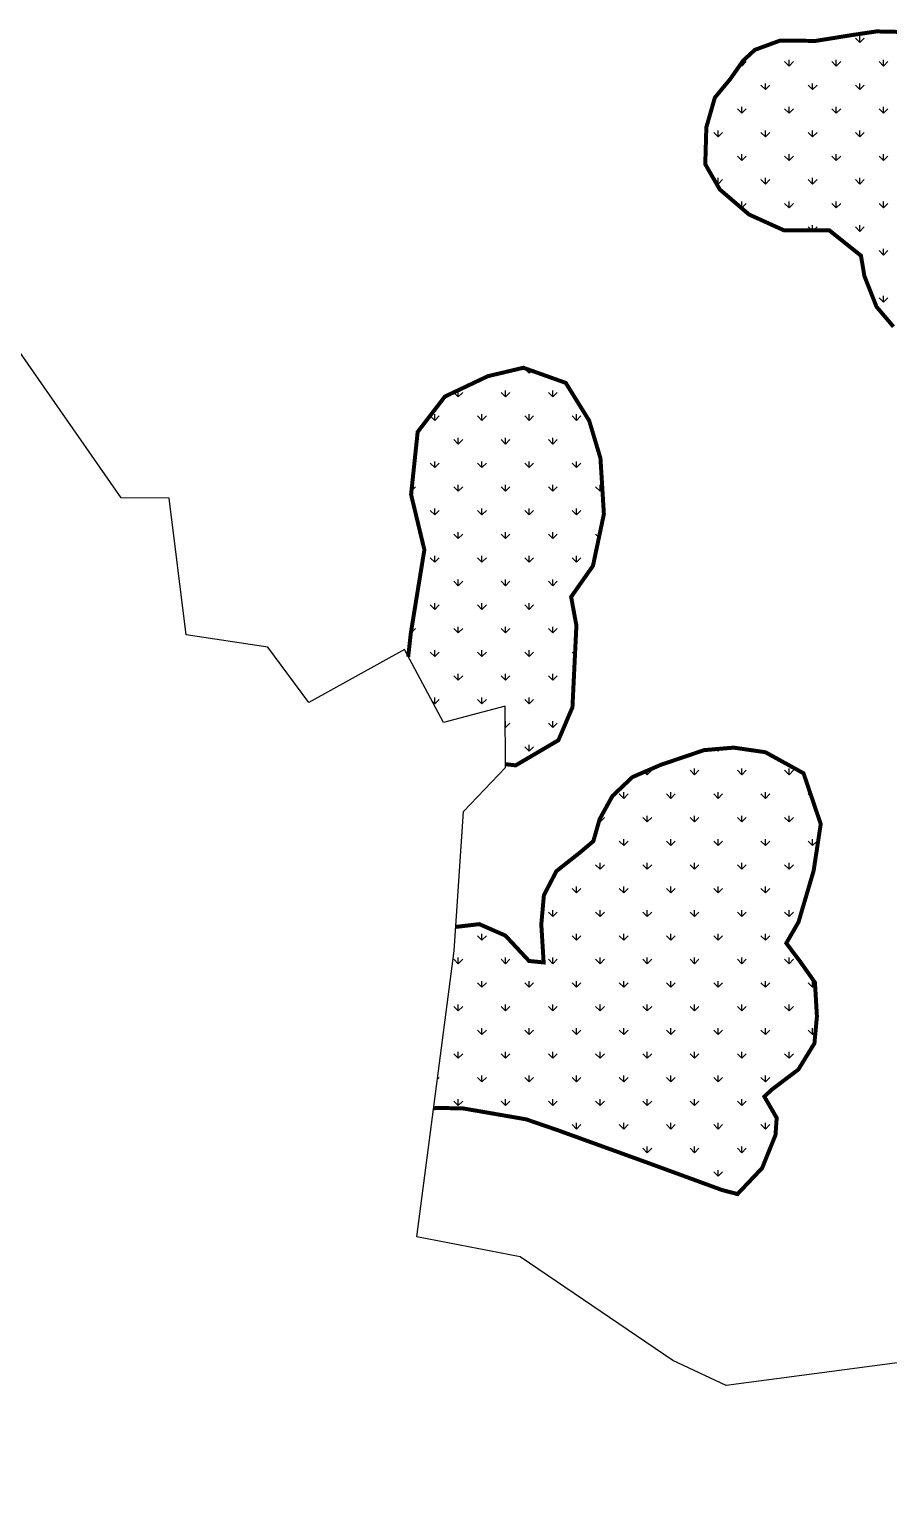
# Model space of a CAD drawing. Header units: metres. Extents: x 328606 to 333715, y 1800923 to 1805912.
# Drawn here: x 330327 to 330980, y 1800923 to 1802042 of the extents above; entities that cross this region are included whole.
import ezdxf

# ---------------------------------------------------------------- set-up
doc = ezdxf.new("R2010")
doc.units = ezdxf.units.M
doc.layers.add('MANGROOVES', color=112, linetype='Continuous')

msp = doc.modelspace()

# ---------------------------------------------------------------- linework, layer by layer
at = {"color": 3}
msp.add_lwpolyline([(332077.5, 1800922.7), (331408.6, 1800965.1), (331168.7, 1801052.2), (330856.6, 1801010.9), (330816.1, 1801030), (330700, 1801108.8), (330621.4, 1801123.9), (330649.9, 1801341.4), (330656.9, 1801447.4), (330689, 1801480.8), (330688.6, 1801527.4), (330641.8, 1801515), (330612, 1801570.4), (330539.3, 1801530.2), (330508.1, 1801572.2), (330446.1, 1801581.7), (330433.1, 1801685.6), (330396.6, 1801685.9), (330305.7, 1801816.6)], dxfattribs=at)
at = {"layer": 'MANGROOVES', "linetype": 'Continuous'}
for p, q in [((330958.4, 1802032.1), (330955, 1802035.4)), ((330958.4, 1802032.1), (330958.4, 1802036.8)), ((330958.4, 1802032.1), (330961.7, 1802035.4)), ((330922.4, 1802032.1), (330921.3, 1802033.2)), ((330922.4, 1802032.1), (330922.4, 1802033.2)), ((330922.4, 1802032.1), (330923.6, 1802033.2)), ((330868.6, 1802014.1), (330867.5, 1802015.2)), ((330868.6, 1802014.1), (330871.9, 1802017.5)), ((330868.6, 1802014.1), (330868.6, 1802016.7)), ((330904.5, 1802014.1), (330901.1, 1802017.5)), ((330904.5, 1802014.1), (330904.5, 1802018.9)), ((330904.5, 1802014.1), (330907.8, 1802017.5)), ((330940.4, 1802014.1), (330937, 1802017.5)), ((330940.4, 1802014.1), (330940.4, 1802018.9)), ((330940.4, 1802014.1), (330943.8, 1802017.5)), ((330976.3, 1802014.1), (330973, 1802017.5)), ((330976.3, 1802014.1), (330976.3, 1802018.9)), ((330976.3, 1802014.1), (330979.7, 1802017.5)), ((330886.5, 1801996.2), (330886.5, 1802000.9)), ((330922.4, 1801996.2), (330922.4, 1802000.9)), ((330958.4, 1801996.2), (330958.4, 1802000.9)), ((330886.5, 1801996.2), (330883.1, 1801999.5)), ((330886.5, 1801996.2), (330889.9, 1801999.5)), ((330922.4, 1801996.2), (330919.1, 1801999.5)), ((330922.4, 1801996.2), (330925.8, 1801999.5)), ((330958.4, 1801996.2), (330955, 1801999.5)), ((330958.4, 1801996.2), (330961.7, 1801999.5)), ((330868.6, 1801978.2), (330865.2, 1801981.6)), ((330868.6, 1801978.2), (330868.6, 1801983)), ((330868.6, 1801978.2), (330871.9, 1801981.6)), ((330904.5, 1801978.2), (330901.1, 1801981.6)), ((330904.5, 1801978.2), (330904.5, 1801983)), ((330904.5, 1801978.2), (330907.8, 1801981.6)), ((330940.4, 1801978.2), (330937, 1801981.6)), ((330940.4, 1801978.2), (330940.4, 1801983)), ((330940.4, 1801978.2), (330943.8, 1801981.6)), ((330976.3, 1801978.2), (330973, 1801981.6)), ((330976.3, 1801978.2), (330976.3, 1801983)), ((330976.3, 1801978.2), (330979.7, 1801981.6)), ((330850.6, 1801960.2), (330847.2, 1801963.6)), ((330850.6, 1801960.2), (330850.6, 1801965)), ((330850.6, 1801960.2), (330854, 1801963.6)), ((330886.5, 1801960.2), (330883.1, 1801963.6)), ((330886.5, 1801960.2), (330886.5, 1801965)), ((330886.5, 1801960.2), (330889.9, 1801963.6)), ((330922.4, 1801960.2), (330919.1, 1801963.6)), ((330922.4, 1801960.2), (330922.4, 1801965)), ((330922.4, 1801960.2), (330925.8, 1801963.6)), ((330958.4, 1801960.2), (330955, 1801963.6)), ((330958.4, 1801960.2), (330958.4, 1801965)), ((330958.4, 1801960.2), (330961.7, 1801963.6)), ((330868.6, 1801942.3), (330865.2, 1801945.6)), ((330868.6, 1801942.3), (330868.6, 1801947)), ((330868.6, 1801942.3), (330871.9, 1801945.6)), ((330904.5, 1801942.3), (330901.1, 1801945.6)), ((330904.5, 1801942.3), (330904.5, 1801947)), ((330904.5, 1801942.3), (330907.8, 1801945.6)), ((330940.4, 1801942.3), (330937, 1801945.6)), ((330940.4, 1801942.3), (330940.4, 1801947)), ((330940.4, 1801942.3), (330943.8, 1801945.6)), ((330976.3, 1801942.3), (330973, 1801945.6)), ((330976.3, 1801942.3), (330976.3, 1801947)), ((330976.3, 1801942.3), (330979.7, 1801945.6)), ((330850.6, 1801924.3), (330848, 1801926.9)), ((330850.6, 1801924.3), (330850.6, 1801929.1)), ((330850.6, 1801924.3), (330854, 1801927.7)), ((330886.5, 1801924.3), (330883.1, 1801927.7)), ((330886.5, 1801924.3), (330886.5, 1801929.1)), ((330886.5, 1801924.3), (330889.9, 1801927.7)), ((330922.4, 1801924.3), (330919.1, 1801927.7)), ((330922.4, 1801924.3), (330922.4, 1801929.1)), ((330922.4, 1801924.3), (330925.8, 1801927.7)), ((330958.4, 1801924.3), (330955, 1801927.7)), ((330958.4, 1801924.3), (330958.4, 1801929.1)), ((330958.4, 1801924.3), (330961.7, 1801927.7)), ((330868.6, 1801906.4), (330868.6, 1801911.1)), ((330904.5, 1801906.4), (330904.5, 1801911.1)), ((330940.4, 1801906.4), (330940.4, 1801911.1)), ((330976.3, 1801906.4), (330976.3, 1801911.1)), ((330868.6, 1801906.4), (330865.2, 1801909.7)), ((330868.6, 1801906.4), (330871.9, 1801909.7)), ((330904.5, 1801906.4), (330901.1, 1801909.7)), ((330904.5, 1801906.4), (330907.8, 1801909.7)), ((330940.4, 1801906.4), (330937, 1801909.7)), ((330940.4, 1801906.4), (330943.8, 1801909.7)), ((330976.3, 1801906.4), (330973, 1801909.7)), ((330976.3, 1801906.4), (330979.7, 1801909.7)), ((330921.8, 1801889.1), (330919.1, 1801891.8)), ((330922.4, 1801889.1), (330922.4, 1801893.2)), ((330923.1, 1801889.1), (330925.8, 1801891.8)), ((330958.4, 1801888.4), (330955, 1801891.8)), ((330958.4, 1801888.4), (330958.4, 1801893.2)), ((330958.4, 1801888.4), (330961.7, 1801891.8)), ((330976.3, 1801870.4), (330973, 1801873.8)), ((330976.3, 1801870.4), (330976.3, 1801875.2)), ((330976.3, 1801870.4), (330979.7, 1801873.8)), ((330961.5, 1801855.7), (330961.7, 1801855.8)), ((330976.3, 1801834.5), (330973, 1801837.9)), ((330976.3, 1801834.5), (330976.3, 1801839.3)), ((330976.3, 1801834.5), (330979.7, 1801837.9)), ((330706.9, 1801780.6), (330703.5, 1801784)), ((330706.9, 1801780.6), (330706.9, 1801783.1)), ((330706.9, 1801780.6), (330708.7, 1801782.4)), ((330653, 1801762.7), (330649.7, 1801766)), ((330653, 1801762.7), (330653, 1801767.4)), ((330653, 1801762.7), (330656.4, 1801766)), ((330689, 1801762.7), (330685.6, 1801766)), ((330689, 1801762.7), (330689, 1801767.4)), ((330689, 1801762.7), (330692.3, 1801766)), ((330724.9, 1801762.7), (330721.5, 1801766)), ((330724.9, 1801762.7), (330724.9, 1801767.4)), ((330724.9, 1801762.7), (330728.2, 1801766)), ((330635.1, 1801744.7), (330631.7, 1801748.1)), ((330635.1, 1801744.7), (330635.1, 1801749.5)), ((330635.1, 1801744.7), (330638.4, 1801748.1)), ((330671, 1801744.7), (330667.6, 1801748.1)), ((330671, 1801744.7), (330671, 1801749.5)), ((330671, 1801744.7), (330674.4, 1801748.1)), ((330706.9, 1801744.7), (330703.5, 1801748.1)), ((330706.9, 1801744.7), (330706.9, 1801749.5)), ((330706.9, 1801744.7), (330710.3, 1801748.1)), ((330742.8, 1801744.7), (330739.5, 1801748.1)), ((330742.8, 1801744.7), (330742.8, 1801749.5)), ((330742.8, 1801744.7), (330746.2, 1801748.1)), ((330653, 1801726.7), (330653, 1801731.5)), ((330689, 1801726.7), (330689, 1801731.5)), ((330724.9, 1801726.7), (330724.9, 1801731.5)), ((330653, 1801726.7), (330649.7, 1801730.1)), ((330653, 1801726.7), (330656.4, 1801730.1)), ((330689, 1801726.7), (330685.6, 1801730.1)), ((330689, 1801726.7), (330692.3, 1801730.1)), ((330724.9, 1801726.7), (330721.5, 1801730.1)), ((330724.9, 1801726.7), (330728.2, 1801730.1)), ((330635.1, 1801708.8), (330631.7, 1801712.2)), ((330635.1, 1801708.8), (330635.1, 1801713.5)), ((330635.1, 1801708.8), (330638.4, 1801712.2)), ((330671, 1801708.8), (330667.6, 1801712.2)), ((330671, 1801708.8), (330671, 1801713.5)), ((330671, 1801708.8), (330674.4, 1801712.2)), ((330706.9, 1801708.8), (330703.5, 1801712.2)), ((330706.9, 1801708.8), (330706.9, 1801713.5)), ((330706.9, 1801708.8), (330710.3, 1801712.2)), ((330742.8, 1801708.8), (330739.5, 1801712.2)), ((330742.8, 1801708.8), (330742.8, 1801713.5)), ((330742.8, 1801708.8), (330746.2, 1801712.2)), ((330617.4, 1801691.1), (330620.5, 1801694.2)), ((330653, 1801690.8), (330649.7, 1801694.2)), ((330653, 1801690.8), (330653, 1801695.6)), ((330653, 1801690.8), (330656.4, 1801694.2)), ((330689, 1801690.8), (330685.6, 1801694.2)), ((330689, 1801690.8), (330689, 1801695.6)), ((330689, 1801690.8), (330692.3, 1801694.2)), ((330724.9, 1801690.8), (330721.5, 1801694.2)), ((330724.9, 1801690.8), (330724.9, 1801695.6)), ((330724.9, 1801690.8), (330728.2, 1801694.2)), ((330760.8, 1801690.8), (330757.4, 1801694.2)), ((330760.8, 1801690.8), (330760.8, 1801695.6)), ((330760.8, 1801690.8), (330762.5, 1801692.6)), ((330635.1, 1801672.9), (330631.7, 1801676.2)), ((330635.1, 1801672.9), (330635.1, 1801677.6)), ((330635.1, 1801672.9), (330638.4, 1801676.2)), ((330671, 1801672.9), (330667.6, 1801676.2)), ((330671, 1801672.9), (330671, 1801677.6)), ((330671, 1801672.9), (330674.4, 1801676.2)), ((330706.9, 1801672.9), (330703.5, 1801676.2)), ((330706.9, 1801672.9), (330706.9, 1801677.6)), ((330706.9, 1801672.9), (330710.3, 1801676.2)), ((330742.8, 1801672.9), (330739.5, 1801676.2)), ((330742.8, 1801672.9), (330742.8, 1801677.6)), ((330742.8, 1801672.9), (330746.2, 1801676.2)), ((330653, 1801654.9), (330649.7, 1801658.3)), ((330653, 1801654.9), (330653, 1801659.7)), ((330653, 1801654.9), (330656.4, 1801658.3)), ((330689, 1801654.9), (330685.6, 1801658.3)), ((330689, 1801654.9), (330689, 1801659.7)), ((330689, 1801654.9), (330692.3, 1801658.3)), ((330724.9, 1801654.9), (330721.5, 1801658.3)), ((330724.9, 1801654.9), (330724.9, 1801659.7)), ((330724.9, 1801654.9), (330728.2, 1801658.3)), ((330760, 1801655.7), (330757.4, 1801658.3)), ((330760.8, 1801659.6), (330760.8, 1801659.7)), ((330635.1, 1801636.9), (330635.1, 1801641.7)), ((330671, 1801636.9), (330671, 1801641.7)), ((330706.9, 1801636.9), (330706.9, 1801641.7)), ((330742.8, 1801636.9), (330742.8, 1801641.7)), ((330635.1, 1801636.9), (330631.7, 1801640.3)), ((330635.1, 1801636.9), (330638.4, 1801640.3)), ((330671, 1801636.9), (330667.6, 1801640.3)), ((330671, 1801636.9), (330674.4, 1801640.3)), ((330706.9, 1801636.9), (330703.5, 1801640.3)), ((330706.9, 1801636.9), (330710.3, 1801640.3)), ((330742.8, 1801636.9), (330739.5, 1801640.3)), ((330742.8, 1801636.9), (330746.2, 1801640.3)), ((330653, 1801619), (330649.7, 1801622.4)), ((330653, 1801619), (330653, 1801623.7)), ((330653, 1801619), (330656.4, 1801622.4)), ((330689, 1801619), (330685.6, 1801622.4)), ((330689, 1801619), (330689, 1801623.7)), ((330689, 1801619), (330692.3, 1801622.4)), ((330724.9, 1801619), (330721.5, 1801622.4)), ((330724.9, 1801619), (330724.9, 1801623.7)), ((330724.9, 1801619), (330728.2, 1801622.4)), ((330635.1, 1801601), (330631.7, 1801604.4)), ((330635.1, 1801601), (330635.1, 1801605.8)), ((330635.1, 1801601), (330638.4, 1801604.4)), ((330671, 1801601), (330667.6, 1801604.4)), ((330671, 1801601), (330671, 1801605.8)), ((330671, 1801601), (330674.4, 1801604.4)), ((330706.9, 1801601), (330703.5, 1801604.4)), ((330706.9, 1801601), (330706.9, 1801605.8)), ((330706.9, 1801601), (330710.3, 1801604.4)), ((330740.1, 1801603.8), (330739.5, 1801604.4)), ((330617.1, 1801583.1), (330620.5, 1801586.4)), ((330653, 1801583.1), (330649.7, 1801586.4)), ((330653, 1801583.1), (330653, 1801587.8)), ((330653, 1801583.1), (330656.4, 1801586.4)), ((330689, 1801583.1), (330685.6, 1801586.4)), ((330689, 1801583.1), (330689, 1801587.8)), ((330689, 1801583.1), (330692.3, 1801586.4)), ((330724.9, 1801583.1), (330721.5, 1801586.4)), ((330724.9, 1801583.1), (330724.9, 1801587.8)), ((330724.9, 1801583.1), (330728.2, 1801586.4)), ((330617.1, 1801583.1), (330616.9, 1801583.2)), ((330617.1, 1801583.1), (330617.1, 1801584.3)), ((330635.1, 1801565.1), (330631.7, 1801568.5)), ((330635.1, 1801565.1), (330635.1, 1801569.9)), ((330635.1, 1801565.1), (330638.4, 1801568.5)), ((330671, 1801565.1), (330667.6, 1801568.5)), ((330671, 1801565.1), (330671, 1801569.9)), ((330671, 1801565.1), (330674.4, 1801568.5)), ((330706.9, 1801565.1), (330703.5, 1801568.5)), ((330706.9, 1801565.1), (330706.9, 1801569.9)), ((330706.9, 1801565.1), (330710.3, 1801568.5)), ((330741.8, 1801566.2), (330739.5, 1801568.5)), ((330653, 1801547.1), (330649.7, 1801550.5)), ((330653, 1801547.1), (330653, 1801551.9)), ((330653, 1801547.1), (330656.4, 1801550.5)), ((330689, 1801547.1), (330685.6, 1801550.5)), ((330689, 1801547.1), (330689, 1801551.9)), ((330689, 1801547.1), (330692.3, 1801550.5)), ((330724.9, 1801547.1), (330721.5, 1801550.5)), ((330724.9, 1801547.1), (330724.9, 1801551.9)), ((330724.9, 1801547.1), (330728.2, 1801550.5)), ((330635.1, 1801529.2), (330633.1, 1801531.2)), ((330635.1, 1801529.2), (330635.1, 1801533.9)), ((330635.1, 1801529.2), (330638.4, 1801532.5)), ((330671, 1801529.2), (330667.6, 1801532.5)), ((330671, 1801529.2), (330671, 1801533.9)), ((330671, 1801529.2), (330674.4, 1801532.5)), ((330706.9, 1801529.2), (330703.5, 1801532.5)), ((330706.9, 1801529.2), (330706.9, 1801533.9)), ((330706.9, 1801529.2), (330710.3, 1801532.5)), ((330740.1, 1801531.9), (330739.5, 1801532.5)), ((330689, 1801511.2), (330688.7, 1801511.4)), ((330689, 1801511.2), (330689, 1801516)), ((330689, 1801511.2), (330692.3, 1801514.6)), ((330724.9, 1801511.2), (330721.5, 1801514.6)), ((330724.9, 1801511.2), (330724.9, 1801516)), ((330724.9, 1801511.2), (330728.2, 1801514.6)), ((330706.9, 1801493.3), (330703.5, 1801496.6)), ((330706.9, 1801493.3), (330706.9, 1801498)), ((330706.9, 1801493.3), (330710.3, 1801496.6)), ((330850.6, 1801493.3), (330849.1, 1801494.8)), ((330850.6, 1801493.3), (330852.4, 1801495.1)), ((330850.6, 1801493.3), (330850.6, 1801494.9)), ((330796.7, 1801475.3), (330794.6, 1801477.5)), ((330796.7, 1801475.3), (330800.1, 1801478.7)), ((330796.7, 1801475.3), (330796.7, 1801478.4)), ((330832.6, 1801475.3), (330829.3, 1801478.7)), ((330832.6, 1801475.3), (330832.6, 1801480.1)), ((330832.6, 1801475.3), (330836, 1801478.7)), ((330868.6, 1801475.3), (330865.2, 1801478.7)), ((330868.6, 1801475.3), (330868.6, 1801480.1)), ((330868.6, 1801475.3), (330871.9, 1801478.7)), ((330904.5, 1801475.3), (330901.1, 1801478.7)), ((330904.5, 1801475.3), (330904.5, 1801480.1)), ((330904.5, 1801475.3), (330907.8, 1801478.7)), ((330778.8, 1801457.3), (330775.4, 1801460.7)), ((330778.8, 1801457.3), (330778.8, 1801462.1)), ((330778.8, 1801457.3), (330782.1, 1801460.7)), ((330814.7, 1801457.3), (330811.3, 1801460.7)), ((330814.7, 1801457.3), (330814.7, 1801462.1)), ((330814.7, 1801457.3), (330818, 1801460.7)), ((330850.6, 1801457.3), (330847.2, 1801460.7)), ((330850.6, 1801457.3), (330850.6, 1801462.1)), ((330850.6, 1801457.3), (330854, 1801460.7)), ((330886.5, 1801457.3), (330883.1, 1801460.7)), ((330886.5, 1801457.3), (330886.5, 1801462.1)), ((330886.5, 1801457.3), (330889.9, 1801460.7)), ((330921.7, 1801458.1), (330919.1, 1801460.7)), ((330760.8, 1801439.4), (330764.2, 1801442.7)), ((330760.8, 1801439.4), (330760.8, 1801442.1)), ((330796.7, 1801439.4), (330793.3, 1801442.7)), ((330796.7, 1801439.4), (330796.7, 1801444.1)), ((330796.7, 1801439.4), (330800.1, 1801442.7)), ((330832.6, 1801439.4), (330829.3, 1801442.7)), ((330832.6, 1801439.4), (330832.6, 1801444.1)), ((330832.6, 1801439.4), (330836, 1801442.7)), ((330868.6, 1801439.4), (330865.2, 1801442.7)), ((330868.6, 1801439.4), (330868.6, 1801444.1)), ((330868.6, 1801439.4), (330871.9, 1801442.7)), ((330904.5, 1801439.4), (330901.1, 1801442.7)), ((330904.5, 1801439.4), (330904.5, 1801444.1)), ((330904.5, 1801439.4), (330907.8, 1801442.7)), ((330760.8, 1801439.4), (330760.1, 1801440.1)), ((330778.8, 1801421.4), (330775.4, 1801424.8)), ((330778.8, 1801421.4), (330778.8, 1801426.2)), ((330778.8, 1801421.4), (330782.1, 1801424.8)), ((330814.7, 1801421.4), (330811.3, 1801424.8)), ((330814.7, 1801421.4), (330814.7, 1801426.2)), ((330814.7, 1801421.4), (330818, 1801424.8)), ((330850.6, 1801421.4), (330847.2, 1801424.8)), ((330850.6, 1801421.4), (330850.6, 1801426.2)), ((330850.6, 1801421.4), (330854, 1801424.8)), ((330886.5, 1801421.4), (330883.1, 1801424.8)), ((330886.5, 1801421.4), (330886.5, 1801426.2)), ((330886.5, 1801421.4), (330889.9, 1801424.8)), ((330922.4, 1801421.4), (330919.1, 1801424.8)), ((330922.4, 1801421.4), (330922.4, 1801426.2)), ((330922.4, 1801421.4), (330925.8, 1801424.8)), ((330760.8, 1801403.5), (330757.4, 1801406.8)), ((330760.8, 1801403.5), (330760.8, 1801408.2)), ((330760.8, 1801403.5), (330764.2, 1801406.8)), ((330796.7, 1801403.5), (330793.3, 1801406.8)), ((330796.7, 1801403.5), (330796.7, 1801408.2)), ((330796.7, 1801403.5), (330800.1, 1801406.8)), ((330832.6, 1801403.5), (330829.3, 1801406.8)), ((330832.6, 1801403.5), (330832.6, 1801408.2)), ((330832.6, 1801403.5), (330836, 1801406.8)), ((330868.6, 1801403.5), (330865.2, 1801406.8)), ((330868.6, 1801403.5), (330868.6, 1801408.2)), ((330868.6, 1801403.5), (330871.9, 1801406.8)), ((330904.5, 1801403.5), (330901.1, 1801406.8)), ((330904.5, 1801403.5), (330904.5, 1801408.2)), ((330904.5, 1801403.5), (330907.8, 1801406.8)), ((330742.8, 1801385.5), (330739.5, 1801388.9)), ((330742.8, 1801385.5), (330742.8, 1801390.3)), ((330742.8, 1801385.5), (330746.2, 1801388.9)), ((330778.8, 1801385.5), (330775.4, 1801388.9)), ((330778.8, 1801385.5), (330778.8, 1801390.3)), ((330778.8, 1801385.5), (330782.1, 1801388.9)), ((330814.7, 1801385.5), (330811.3, 1801388.9)), ((330814.7, 1801385.5), (330814.7, 1801390.3)), ((330814.7, 1801385.5), (330818, 1801388.9)), ((330850.6, 1801385.5), (330847.2, 1801388.9)), ((330850.6, 1801385.5), (330850.6, 1801390.3)), ((330850.6, 1801385.5), (330854, 1801388.9)), ((330886.5, 1801385.5), (330883.1, 1801388.9)), ((330886.5, 1801385.5), (330886.5, 1801390.3)), ((330886.5, 1801385.5), (330889.9, 1801388.9)), ((330919.2, 1801388.7), (330919.1, 1801388.9)), ((330724.9, 1801367.5), (330721.5, 1801370.9)), ((330724.9, 1801367.5), (330724.9, 1801372.3)), ((330724.9, 1801367.5), (330728.2, 1801370.9)), ((330760.8, 1801367.5), (330757.4, 1801370.9)), ((330760.8, 1801367.5), (330760.8, 1801372.3)), ((330760.8, 1801367.5), (330764.2, 1801370.9)), ((330796.7, 1801367.5), (330793.3, 1801370.9)), ((330796.7, 1801367.5), (330796.7, 1801372.3)), ((330796.7, 1801367.5), (330800.1, 1801370.9)), ((330832.6, 1801367.5), (330829.3, 1801370.9)), ((330832.6, 1801367.5), (330832.6, 1801372.3)), ((330832.6, 1801367.5), (330836, 1801370.9)), ((330868.6, 1801367.5), (330865.2, 1801370.9)), ((330868.6, 1801367.5), (330868.6, 1801372.3)), ((330868.6, 1801367.5), (330871.9, 1801370.9)), ((330904.5, 1801367.5), (330901.1, 1801370.9)), ((330904.5, 1801367.5), (330904.5, 1801372.3)), ((330904.5, 1801367.5), (330907.8, 1801370.9)), ((330671, 1801349.6), (330667.6, 1801352.9)), ((330671, 1801349.6), (330671, 1801354.3)), ((330671, 1801349.6), (330674.4, 1801352.9)), ((330742.8, 1801349.6), (330739.5, 1801352.9)), ((330742.8, 1801349.6), (330742.8, 1801354.3)), ((330742.8, 1801349.6), (330746.2, 1801352.9)), ((330778.8, 1801349.6), (330775.4, 1801352.9)), ((330778.8, 1801349.6), (330778.8, 1801354.3)), ((330778.8, 1801349.6), (330782.1, 1801352.9)), ((330814.7, 1801349.6), (330811.3, 1801352.9)), ((330814.7, 1801349.6), (330814.7, 1801354.3)), ((330814.7, 1801349.6), (330818, 1801352.9)), ((330850.6, 1801349.6), (330847.2, 1801352.9)), ((330850.6, 1801349.6), (330850.6, 1801354.3)), ((330850.6, 1801349.6), (330854, 1801352.9)), ((330886.5, 1801349.6), (330883.1, 1801352.9)), ((330886.5, 1801349.6), (330886.5, 1801354.3)), ((330886.5, 1801349.6), (330889.9, 1801352.9)), ((330653, 1801331.6), (330649.7, 1801335)), ((330653, 1801331.6), (330653, 1801336.4)), ((330653, 1801331.6), (330656.4, 1801335)), ((330689, 1801331.6), (330685.6, 1801335)), ((330689, 1801331.6), (330689, 1801336.4)), ((330689, 1801331.6), (330692.3, 1801335)), ((330724.9, 1801331.6), (330721.5, 1801335)), ((330724.9, 1801331.6), (330724.9, 1801336.4)), ((330724.9, 1801331.6), (330728.2, 1801335)), ((330760.8, 1801331.6), (330757.4, 1801335)), ((330760.8, 1801331.6), (330760.8, 1801336.4)), ((330760.8, 1801331.6), (330764.2, 1801335)), ((330796.7, 1801331.6), (330793.3, 1801335)), ((330796.7, 1801331.6), (330796.7, 1801336.4)), ((330796.7, 1801331.6), (330800.1, 1801335)), ((330832.6, 1801331.6), (330829.3, 1801335)), ((330832.6, 1801331.6), (330832.6, 1801336.4)), ((330832.6, 1801331.6), (330836, 1801335)), ((330868.6, 1801331.6), (330865.2, 1801335)), ((330868.6, 1801331.6), (330868.6, 1801336.4)), ((330868.6, 1801331.6), (330871.9, 1801335)), ((330904.5, 1801331.6), (330901.1, 1801335)), ((330904.5, 1801331.6), (330904.5, 1801336.4)), ((330904.5, 1801331.6), (330907.8, 1801335)), ((330671, 1801313.7), (330667.6, 1801317)), ((330671, 1801313.7), (330671, 1801318.4)), ((330671, 1801313.7), (330674.4, 1801317)), ((330706.9, 1801313.7), (330703.5, 1801317)), ((330706.9, 1801313.7), (330706.9, 1801318.4)), ((330706.9, 1801313.7), (330710.3, 1801317)), ((330742.8, 1801313.7), (330739.5, 1801317)), ((330742.8, 1801313.7), (330742.8, 1801318.4)), ((330742.8, 1801313.7), (330746.2, 1801317)), ((330778.8, 1801313.7), (330775.4, 1801317)), ((330778.8, 1801313.7), (330778.8, 1801318.4)), ((330778.8, 1801313.7), (330782.1, 1801317)), ((330814.7, 1801313.7), (330811.3, 1801317)), ((330814.7, 1801313.7), (330814.7, 1801318.4)), ((330814.7, 1801313.7), (330818, 1801317)), ((330850.6, 1801313.7), (330847.2, 1801317)), ((330850.6, 1801313.7), (330850.6, 1801318.4)), ((330850.6, 1801313.7), (330854, 1801317)), ((330886.5, 1801313.7), (330883.1, 1801317)), ((330886.5, 1801313.7), (330886.5, 1801318.4)), ((330886.5, 1801313.7), (330889.9, 1801317)), ((330922.4, 1801313.7), (330919.1, 1801317)), ((330922.4, 1801313.7), (330922.4, 1801318.4)), ((330922.4, 1801313.7), (330924.3, 1801315.5)), ((330653, 1801295.7), (330649.7, 1801299.1)), ((330653, 1801295.7), (330653, 1801300.5)), ((330653, 1801295.7), (330656.4, 1801299.1)), ((330689, 1801295.7), (330685.6, 1801299.1)), ((330689, 1801295.7), (330689, 1801300.5)), ((330689, 1801295.7), (330692.3, 1801299.1)), ((330724.9, 1801295.7), (330721.5, 1801299.1)), ((330724.9, 1801295.7), (330724.9, 1801300.5)), ((330724.9, 1801295.7), (330728.2, 1801299.1)), ((330760.8, 1801295.7), (330757.4, 1801299.1)), ((330760.8, 1801295.7), (330760.8, 1801300.5)), ((330760.8, 1801295.7), (330764.2, 1801299.1)), ((330796.7, 1801295.7), (330793.3, 1801299.1)), ((330796.7, 1801295.7), (330796.7, 1801300.5)), ((330796.7, 1801295.7), (330800.1, 1801299.1)), ((330832.6, 1801295.7), (330829.3, 1801299.1)), ((330832.6, 1801295.7), (330832.6, 1801300.5)), ((330832.6, 1801295.7), (330836, 1801299.1)), ((330868.6, 1801295.7), (330865.2, 1801299.1)), ((330868.6, 1801295.7), (330868.6, 1801300.5)), ((330868.6, 1801295.7), (330871.9, 1801299.1)), ((330904.5, 1801295.7), (330901.1, 1801299.1)), ((330904.5, 1801295.7), (330904.5, 1801300.5)), ((330904.5, 1801295.7), (330907.8, 1801299.1)), ((330671, 1801277.7), (330667.6, 1801281.1)), ((330671, 1801277.7), (330671, 1801282.5)), ((330671, 1801277.7), (330674.4, 1801281.1)), ((330706.9, 1801277.7), (330703.5, 1801281.1)), ((330706.9, 1801277.7), (330706.9, 1801282.5)), ((330706.9, 1801277.7), (330710.3, 1801281.1)), ((330742.8, 1801277.7), (330739.5, 1801281.1)), ((330742.8, 1801277.7), (330742.8, 1801282.5)), ((330742.8, 1801277.7), (330746.2, 1801281.1)), ((330778.8, 1801277.7), (330775.4, 1801281.1)), ((330778.8, 1801277.7), (330778.8, 1801282.5)), ((330778.8, 1801277.7), (330782.1, 1801281.1)), ((330814.7, 1801277.7), (330811.3, 1801281.1)), ((330814.7, 1801277.7), (330814.7, 1801282.5)), ((330814.7, 1801277.7), (330818, 1801281.1)), ((330850.6, 1801277.7), (330847.2, 1801281.1)), ((330850.6, 1801277.7), (330850.6, 1801282.5)), ((330850.6, 1801277.7), (330854, 1801281.1)), ((330886.5, 1801277.7), (330883.1, 1801281.1)), ((330886.5, 1801277.7), (330886.5, 1801282.5)), ((330886.5, 1801277.7), (330889.9, 1801281.1)), ((330922.4, 1801277.7), (330919.1, 1801281.1)), ((330922.4, 1801277.7), (330922.4, 1801282.5)), ((330922.4, 1801277.7), (330924.6, 1801279.9)), ((330653, 1801259.8), (330649.7, 1801263.1)), ((330653, 1801259.8), (330653, 1801264.5)), ((330653, 1801259.8), (330656.4, 1801263.1)), ((330689, 1801259.8), (330685.6, 1801263.1)), ((330689, 1801259.8), (330689, 1801264.5)), ((330689, 1801259.8), (330692.3, 1801263.1)), ((330724.9, 1801259.8), (330721.5, 1801263.1)), ((330724.9, 1801259.8), (330724.9, 1801264.5)), ((330724.9, 1801259.8), (330728.2, 1801263.1)), ((330760.8, 1801259.8), (330757.4, 1801263.1)), ((330760.8, 1801259.8), (330760.8, 1801264.5)), ((330760.8, 1801259.8), (330764.2, 1801263.1)), ((330796.7, 1801259.8), (330793.3, 1801263.1)), ((330796.7, 1801259.8), (330796.7, 1801264.5)), ((330796.7, 1801259.8), (330800.1, 1801263.1)), ((330832.6, 1801259.8), (330829.3, 1801263.1)), ((330832.6, 1801259.8), (330832.6, 1801264.5)), ((330832.6, 1801259.8), (330836, 1801263.1)), ((330868.6, 1801259.8), (330865.2, 1801263.1)), ((330868.6, 1801259.8), (330868.6, 1801264.5)), ((330868.6, 1801259.8), (330871.9, 1801263.1)), ((330904.5, 1801259.8), (330901.1, 1801263.1)), ((330904.5, 1801259.8), (330904.5, 1801264.5)), ((330904.5, 1801259.8), (330907.8, 1801263.1)), ((330637.1, 1801243.9), (330638.4, 1801245.2)), ((330671, 1801241.8), (330667.6, 1801245.2)), ((330671, 1801241.8), (330671, 1801246.6)), ((330671, 1801241.8), (330674.4, 1801245.2)), ((330706.9, 1801241.8), (330703.5, 1801245.2)), ((330706.9, 1801241.8), (330706.9, 1801246.6)), ((330706.9, 1801241.8), (330710.3, 1801245.2)), ((330742.8, 1801241.8), (330739.5, 1801245.2)), ((330742.8, 1801241.8), (330742.8, 1801246.6)), ((330742.8, 1801241.8), (330746.2, 1801245.2)), ((330778.8, 1801241.8), (330775.4, 1801245.2)), ((330778.8, 1801241.8), (330778.8, 1801246.6)), ((330778.8, 1801241.8), (330782.1, 1801245.2)), ((330814.7, 1801241.8), (330811.3, 1801245.2)), ((330814.7, 1801241.8), (330814.7, 1801246.6)), ((330814.7, 1801241.8), (330818, 1801245.2)), ((330850.6, 1801241.8), (330847.2, 1801245.2)), ((330850.6, 1801241.8), (330850.6, 1801246.6)), ((330850.6, 1801241.8), (330854, 1801245.2)), ((330886.5, 1801241.8), (330883.1, 1801245.2)), ((330886.5, 1801241.8), (330886.5, 1801246.6)), ((330886.5, 1801241.8), (330889.9, 1801245.2)), ((330653, 1801223.9), (330653, 1801228.6)), ((330689, 1801223.9), (330689, 1801228.6)), ((330724.9, 1801223.9), (330724.9, 1801228.6)), ((330760.8, 1801223.9), (330760.8, 1801228.6)), ((330796.7, 1801223.9), (330796.7, 1801228.6)), ((330832.6, 1801223.9), (330832.6, 1801228.6)), ((330868.6, 1801223.9), (330868.6, 1801228.6)), ((330653, 1801223.9), (330649.7, 1801227.2)), ((330653, 1801223.9), (330656.4, 1801227.2)), ((330689, 1801223.9), (330685.6, 1801227.2)), ((330689, 1801223.9), (330692.3, 1801227.2)), ((330724.9, 1801223.9), (330721.5, 1801227.2)), ((330724.9, 1801223.9), (330728.2, 1801227.2)), ((330760.8, 1801223.9), (330757.4, 1801227.2)), ((330760.8, 1801223.9), (330764.2, 1801227.2)), ((330796.7, 1801223.9), (330793.3, 1801227.2)), ((330796.7, 1801223.9), (330800.1, 1801227.2)), ((330832.6, 1801223.9), (330829.3, 1801227.2)), ((330832.6, 1801223.9), (330836, 1801227.2)), ((330868.6, 1801223.9), (330865.2, 1801227.2)), ((330868.6, 1801223.9), (330871.9, 1801227.2)), ((330742.8, 1801205.9), (330739.5, 1801209.3)), ((330742.8, 1801205.9), (330742.8, 1801210.7)), ((330742.8, 1801205.9), (330746.2, 1801209.3)), ((330778.8, 1801205.9), (330775.4, 1801209.3)), ((330778.8, 1801205.9), (330778.8, 1801210.7)), ((330778.8, 1801205.9), (330782.1, 1801209.3)), ((330814.7, 1801205.9), (330811.3, 1801209.3)), ((330814.7, 1801205.9), (330814.7, 1801210.7)), ((330814.7, 1801205.9), (330818, 1801209.3)), ((330850.6, 1801205.9), (330847.2, 1801209.3)), ((330850.6, 1801205.9), (330850.6, 1801210.7)), ((330850.6, 1801205.9), (330854, 1801209.3)), ((330886.5, 1801205.9), (330883.1, 1801209.3)), ((330886.5, 1801205.9), (330886.5, 1801210.7)), ((330886.5, 1801205.9), (330889.9, 1801209.3)), ((330796.7, 1801187.9), (330793.3, 1801191.3)), ((330796.7, 1801187.9), (330796.7, 1801192.7)), ((330796.7, 1801187.9), (330800.1, 1801191.3)), ((330832.6, 1801187.9), (330829.3, 1801191.3)), ((330832.6, 1801187.9), (330832.6, 1801192.7)), ((330832.6, 1801187.9), (330836, 1801191.3)), ((330868.6, 1801187.9), (330865.2, 1801191.3)), ((330868.6, 1801187.9), (330868.6, 1801192.7)), ((330868.6, 1801187.9), (330871.9, 1801191.3)), ((330814.7, 1801173.8), (330814.7, 1801174.7)), ((330817.5, 1801172.8), (330818, 1801173.3)), ((330850.6, 1801170), (330847.2, 1801173.3)), ((330850.6, 1801170), (330850.6, 1801174.7)), ((330850.6, 1801170), (330854, 1801173.3))]:
    msp.add_line(p, q, dxfattribs=at)
at = {"layer": 'MANGROOVES', "const_width": 3.03, "flags": 128}
for points in [[(330989.7, 1802040), (330971, 1802040.4), (330953.4, 1802037.8), (330924.7, 1802033.2), (330897.6, 1802033.4), (330878.5, 1802026.4), (330869.6, 1802018.2), (330859.8, 1802004.2), (330848.1, 1801990.1), (330841.6, 1801967.5), (330840.8, 1801939.4), (330851.8, 1801920.3), (330874.1, 1801901.2), (330900.8, 1801889.1), (330935.2, 1801889.1), (330959.2, 1801869.9), (330961.8, 1801854.4), (330971, 1801831.1), (330983.9, 1801815.9)], [(330689, 1801483.3), (330696.6, 1801482.4), (330729.1, 1801501.5), (330739.8, 1801526.6), (330742.8, 1801588.7), (330738.8, 1801610.5), (330755.4, 1801634.1), (330763.7, 1801673.5), (330761.1, 1801715.9), (330752.5, 1801744.5), (330734.7, 1801773.2), (330702.5, 1801784.7), (330675.5, 1801778.3), (330642.8, 1801762.8), (330622.1, 1801735.9), (330617.1, 1801688.3), (330627.2, 1801646.3), (330616.9, 1801583), (330614.9, 1801564.9)], [(330634.2, 1801221.5), (330635.9, 1801221.9), (330656.1, 1801221.7), (330680.4, 1801217.5), (330704.6, 1801213.3), (330728.7, 1801205), (330797.2, 1801180.2), (330853.7, 1801159.5), (330865.3, 1801156.5), (330884, 1801176.2), (330894.2, 1801201.4), (330895.1, 1801214.4), (330885.7, 1801230.6), (330891.5, 1801236), (330911.6, 1801251.2), (330923.8, 1801271.1), (330925.7, 1801291.5), (330924.2, 1801317.3), (330912.7, 1801333.6), (330902.4, 1801347.2), (330911.7, 1801363.3), (330923.2, 1801402.3), (330928.6, 1801437.8), (330915.5, 1801476.4), (330886.5, 1801492.4), (330862.4, 1801495.9), (330839.9, 1801494), (330807.2, 1801482.9), (330785.4, 1801473.5), (330770.2, 1801459.1), (330760.5, 1801441.6), (330755.7, 1801424.8), (330745.8, 1801416.4), (330727.6, 1801402), (330718.1, 1801383.7), (330716.1, 1801361.6), (330717.9, 1801332.6), (330706.8, 1801333.7), (330688.8, 1801353), (330669, 1801361.7), (330651.1, 1801359.6)]]:
    msp.add_lwpolyline(points, dxfattribs=at)

doc.saveas('drawing.dxf')
